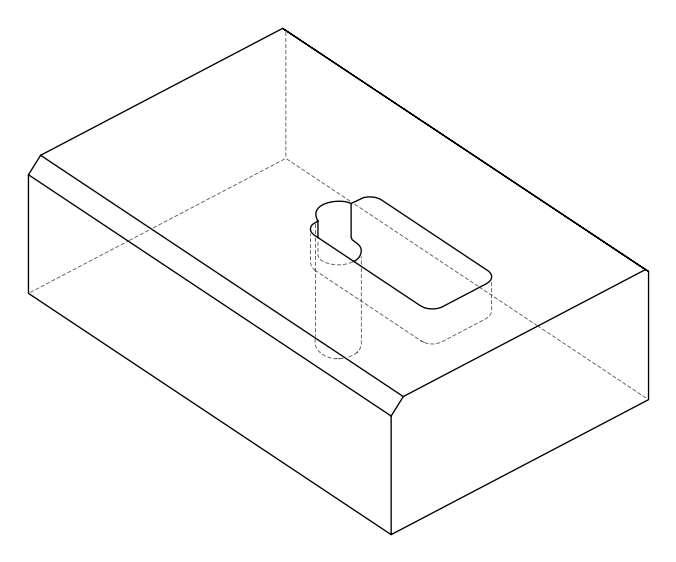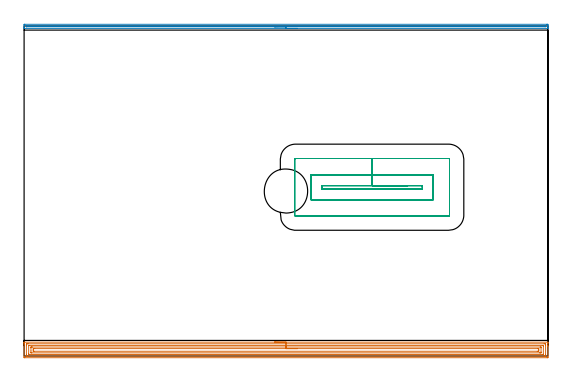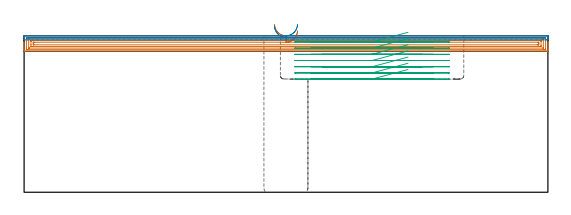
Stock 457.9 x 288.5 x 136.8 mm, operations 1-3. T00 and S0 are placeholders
(PLAN: 4 operations, 1 tool changes, 52.1 min)
(1 AREA_MILL | FG_CHAMFER_SURFACE | UGT0205_001 | 18.6 min | 42379 mm3)
(2 AREA_MILL_1 | FG_CHAMFER_SURFACE_1 | UGT0205_001 | 7.48 min | 2973 mm3)
(3 MILL_RECTANGULAR_POCKET | POCKET_RECTANGULAR_STRAIGHT | NXT0201_007 | Follow Part, ap 6.25, ae 75% | 12.61 min | 450946 mm3)
(4 MILL_THROUGH_HOLE_FROM_SOLID_MATERIAL | STEP1HOLE | NXT0201_007 | Circular | 13.42 min | 129665 mm3)
(TOOL UGT0205_001 | Chamfer Mill 20 x 3 x 45 deg. | D20 FL50 Z2)
(TOOL NXT0201_007 | ENDMILL 25mm [R216.25-25050GCK54P 1620] | D25 R3 FL54 Z5)
(OP 1 AREA_MILL)
G17 G21 G94 G90
T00 M6
G54
G17 G0 G90 X218.95 Y12.1 S1061 M3
G43 Z146.8 H0
G94 G1 X218.988 Z145.928 F250.
X219.102 Z145.063
X219.291 Z144.212
X219.553 Z143.38
X219.887 Z142.574
X220.29 Z141.8
X220.758 Z141.064
X221.29 Z140.372
X221.879 Z139.729
X222.522 Z139.139
X223.214 Z138.608
X223.95 Z138.14
X224.724 Z137.737
X225.53 Z137.403
X226.362 Z137.141
X227.214 Z136.952
X228.078 Z136.838
X228.95 Z136.8
X457.725
X457.89 Y12.097 Z136.788
X457.893 Y12.053 Z136.744
X457.9 Y11.652 Z136.352
Y11.338 Z136.038
Y10.64 Z135.335
Y9.4 Z134.097
Y8.86 Z133.554
Y8.24 Z132.936
Y-0.31 Z124.387
X457.896 Y-0.93 Z123.768
X457.892 Y-1.492 Z123.206
X457.844 Y-1.494 Z123.204
X457.278 Y-1.5 Z123.2
X0.622
X0.056 Y-1.494 Z123.204
X0.008 Y-1.492 Z123.206
X0.004 Y-0.93 Z123.768
X0. Y-0.31 Z124.387
Y8.86 Z133.554
Y10.29 Z134.987
Y10.64 Z135.335
Y11.338 Z136.038
Y11.652 Z136.352
X0.007 Y12.053 Z136.744
X0.01 Y12.097 Z136.788
X0.175 Y12.1 Z136.8
X228.95
Y10.686 Z135.386
X454.597
X455.447 Y10.683 Z135.383
X455.49 Y10.68 Z135.38
X455.89 Y10.64 Z135.34
X455.897 Y10.235 Z134.935
X455.899 Y9.75 Z134.45
X455.9 Y9.342 Z134.042
X455.899 Y0.85 Z125.55
X455.898 Y0.445 Z125.145
X455.89 Y-0.04 Z124.66
X455.531 Y-0.08 Z124.62
X455.49 Y-0.082 Z124.618
X454.643 Y-0.086 Z124.614
X454.597
X3.303
X2.453 Y-0.083 Z124.617
X2.41 Y-0.08 Z124.62
X2.01 Y-0.04 Z124.66
X2.003 Y0.365 Z125.065
X2.001 Y0.85 Z125.55
X2. Y1.258 Z125.958
X2.001 Y9.75 Z134.45
X2.002 Y10.155 Z134.855
X2.01 Y10.64 Z135.34
X2.369 Y10.68 Z135.38
X2.41 Y10.682 Z135.382
X3.257 Y10.686 Z135.386
X3.303
X228.95
Y9.271 Z133.971
X453.29
X453.703 Y9.269 Z133.969
X453.84 Y9.267 Z133.967
X453.882 Y9.265 Z133.965
X453.89 Y9.186 Z133.886
X453.895 Y9.056 Z133.756
X453.899 Y8.86 Z133.56
X453.9 Y8.664 Z133.364
X453.899 Y1.546 Z126.246
X453.89 Y1.349 Z126.049
X453.888 Y1.334 Z126.034
X453.882 Y1.332 Z126.032
X453.858 Y1.33 Z126.03
X453.807 Y1.329 Z126.029
X453.703
X4.61
X4.197 Y1.331 Z126.031
X4.06 Y1.333 Z126.033
X4.018 Y1.335 Z126.035
X4.01 Y1.414 Z126.114
X4.005 Y1.544 Z126.244
X4.001 Y1.74 Z126.44
X4. Y1.936 Z126.636
X4.001 Y9.054 Z133.754
X4.009 Y9.251 Z133.951
X4.012 Y9.266 Z133.966
X4.018 Y9.268 Z133.968
X4.042 Y9.27 Z133.97
X4.093 Y9.271 Z133.971
X4.197
X228.95
Y7.857 Z132.557
X451.136
X451.824 Y7.85 Z132.55
X451.89 Y7.838 Z132.538
X451.895 Y7.736 Z132.436
X451.898 Y7.523 Z132.223
X451.9 Y7.096 Z131.796
Y3.536 Z128.236
X451.898 Y3.083 Z127.783
X451.895 Y2.865 Z127.565
X451.89 Y2.761 Z127.461
X451.796 Y2.749 Z127.449
X451.022 Y2.743 Z127.443
X450.909
X6.764
X6.076 Y2.75 Z127.45
X6.01 Y2.762 Z127.462
X6.005 Y2.864 Z127.564
X6.002 Y3.077 Z127.777
X6. Y4.41 Z129.11
Y7.064 Z131.764
X6.002 Y7.517 Z132.217
X6.005 Y7.735 Z132.435
X6.01 Y7.839 Z132.539
X6.104 Y7.851 Z132.551
X6.878 Y7.857 Z132.557
X6.991
X228.95
Y6.443 Z131.143
X449.235 Y6.442 Z131.142
X449.878 Y6.439 Z131.139
X449.884 Y6.437 Z131.137
X449.894 Y6.423 Z131.123
X449.897 Y6.19 Z130.89
X449.9 Y5.528 Z130.228
Y5.3 Z130.
Y4.638 Z129.338
X449.897 Y4.41 Z129.11
X449.893 Y4.245 Z128.945
X449.89 Y4.168 Z128.868
X449.743 Y4.164 Z128.864
X449.487 Y4.159 Z128.859
X449.235 Y4.158 Z128.858
X448.595 Y4.157 Z128.857
X8.665
X8.022 Y4.161 Z128.861
X8.016 Y4.163 Z128.863
X8.006 Y4.177 Z128.877
X8.003 Y4.41 Z129.11
X8. Y5.072 Z129.772
Y5.3 Z130.
Y5.962 Z130.662
X8.003 Y6.19 Z130.89
X8.007 Y6.355 Z131.055
X8.01 Y6.432 Z131.132
X8.157 Y6.436 Z131.136
X8.413 Y6.441 Z131.141
X8.665 Y6.442 Z131.142
X9.305 Y6.443 Z131.143
X228.95
X229.822 Z131.181
X230.686 Z131.295
X231.538 Z131.484
X232.37 Z131.746
X233.176 Z132.08
X233.95 Z132.483
X234.686 Z132.952
X235.378 Z133.483
X236.021 Z134.072
X236.61 Z134.715
X237.142 Z135.407
X237.61 Z136.143
X238.013 Z136.917
X238.347 Z137.723
X238.609 Z138.555
X238.798 Z139.407
X238.912 Z140.271
X238.95 Z141.143
G0 Z146.8
M5
M2
(OP 2 AREA_MILL_1)
G17 G21 G94 G90
T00 M6
G54
G17 G0 G90 X238.95 Y286.4 S1061 M3
G43 Z146.8 H0
G94 G1 X238.912 Z145.928 F250.
X238.798 Z145.063
X238.609 Z144.212
X238.347 Z143.38
X238.013 Z142.574
X237.61 Z141.8
X237.142 Z141.064
X236.61 Z140.372
X236.021 Z139.729
X235.378 Z139.139
X234.686 Z138.608
X233.95 Z138.14
X233.176 Z137.737
X232.37 Z137.403
X231.538 Z137.141
X230.686 Z136.952
X229.822 Z136.838
X228.95 Z136.8
X0.175
X0.007 Y286.403 Z136.788
X0. Y286.413 Z136.777
Y286.773 Z136.427
Y287.065 Z136.134
Y287.758 Z135.437
Y288.988 Z134.209
X0.004 Y289.525 Z133.67
X0.009 Y289.991 Z133.205
X0.147 Y289.994 Z133.202
X0.622 Y290. Z133.2
X456.797
X457.278 Y289.999 Z133.201
X457.753 Y289.994 Z133.202
X457.891 Y289.991 Z133.205
X457.9 Y289.525 Z133.67
Y288.988 Z134.209
Y288.642 Z134.555
Y288.105 Z135.091
Y287.758 Z135.437
Y287.065 Z136.135
Y286.773 Z136.426
Y286.413 Z136.777
X457.893 Y286.403 Z136.788
X457.726 Y286.4 Z136.8
X457.725
X228.95
Y287.814 Z135.386
X2.409 Y287.815 Z135.385
X2.352
X2.024 Y287.821 Z135.379
X2.01 Y287.928 Z135.272
X2.004 Y288.159 Z135.041
X2.01 Y288.527 Z134.673
X2.016 Y288.58 Z134.62
X2.033 Y288.582 Z134.618
X2.083 Y288.584 Z134.616
X2.185 Y288.585 Z134.615
X2.39 Y288.586 Z134.614
X455.548 Y288.585 Z134.615
X455.876 Y288.579 Z134.621
X455.89 Y288.472 Z134.728
X455.895 Y288.241 Z134.959
X455.89 Y287.998 Z135.202
X455.872 Y287.821 Z135.379
X455.378 Y287.814 Z135.386
X228.95
X228.078 Z135.424
X227.214 Z135.538
X226.362 Z135.727
X225.53 Z135.989
X224.724 Z136.323
X223.95 Z136.726
X223.214 Z137.194
X222.522 Z137.725
X221.879 Z138.315
X221.29 Z138.958
X220.758 Z139.65
X220.29 Z140.386
X219.887 Z141.16
X219.553 Z141.966
X219.291 Z142.798
X219.102 Z143.649
X218.988 Z144.514
X218.95 Z145.386
G0 Z146.8
M5
M2
(OP 3 MILL_RECTANGULAR_POCKET)
G17 G21 G94 G90
T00 M6
G54
G17 G0 G90 X335.602 Y148.95 S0 M3
G43 Z146.8 H1
Z139.8
G94 G1 X304.2 Z131.386 F250.
X260.25 F500.
Y146.15
X348.15
Y148.95
X304.2
Y158.45
X250.75
Y136.65
X357.65
Y158.45
X304.2
Y172.7
X237.3
G3 X236.5 Y171.9 R0.8
G1 Y123.2
G3 X237.3 Y122.4 R0.8
G1 X371.1
G3 X371.9 Y123.2 R0.8
G1 Y171.9
G3 X371.1 Y172.7 R0.8
G1 X304.2
X303.2
G0 X335.602 Y148.95 Z134.386
G1 X304.2 Z125.971 F250.
X260.25 F500.
Y146.15
X348.15
Y148.95
X304.2
Y158.45
X250.75
Y136.65
X357.65
Y158.45
X304.2
Y172.7
X237.3
G3 X236.5 Y171.9 R0.8
G1 Y123.2
G3 X237.3 Y122.4 R0.8
G1 X371.1
G3 X371.9 Y123.2 R0.8
G1 Y171.9
G3 X371.1 Y172.7 R0.8
G1 X304.2
X303.2
G0 X335.602 Y148.95 Z128.971
G1 X304.2 Z120.557 F250.
X260.25 F500.
Y146.15
X348.15
Y148.95
X304.2
Y158.45
X250.75
Y136.65
X357.65
Y158.45
X304.2
Y172.7
X237.3
G3 X236.5 Y171.9 R0.8
G1 Y123.2
G3 X237.3 Y122.4 R0.8
G1 X371.1
G3 X371.9 Y123.2 R0.8
G1 Y171.9
G3 X371.1 Y172.7 R0.8
G1 X304.2
X303.2
G0 X335.602 Y148.95 Z123.557
G1 X304.2 Z115.143 F250.
X260.25 F500.
Y146.15
X348.15
Y148.95
X304.2
Y158.45
X250.75
Y136.65
X357.65
Y158.45
X304.2
Y172.7
X237.3
G3 X236.5 Y171.9 R0.8
G1 Y123.2
G3 X237.3 Y122.4 R0.8
G1 X371.1
G3 X371.9 Y123.2 R0.8
G1 Y171.9
G3 X371.1 Y172.7 R0.8
G1 X304.2
X303.2
G0 X335.602 Y148.95 Z118.143
G1 X304.2 Z109.729 F250.
X260.25 F500.
Y146.15
X348.15
Y148.95
X304.2
Y158.45
X250.75
Y136.65
X357.65
Y158.45
X304.2
Y172.7
X237.3
G3 X236.5 Y171.9 R0.8
G1 Y123.2
G3 X237.3 Y122.4 R0.8
G1 X371.1
G3 X371.9 Y123.2 R0.8
G1 Y171.9
G3 X371.1 Y172.7 R0.8
G1 X304.2
X303.2
G0 X335.602 Y148.95 Z112.729
G1 X304.2 Z104.314 F250.
X260.25 F500.
Y146.15
X348.15
Y148.95
X304.2
Y158.45
X250.75
Y136.65
X357.65
Y158.45
X304.2
Y172.7
X237.3
G3 X236.5 Y171.9 R0.8
G1 Y123.2
G3 X237.3 Y122.4 R0.8
G1 X371.1
G3 X371.9 Y123.2 R0.8
G1 Y171.9
G3 X371.1 Y172.7 R0.8
G1 X304.2
X303.2
G0 X335.602 Y148.95 Z107.314
G1 X304.2 Z98.9 F250.
X260.25 F500.
Y146.15
X348.15
Y148.95
X304.2
Y158.45
X250.75
Y136.65
X357.65
Y158.45
X304.2
Y172.7
X237.3
G3 X236.5 Y171.9 R0.8
G1 Y123.2
G3 X237.3 Y122.4 R0.8
G1 X371.1
G3 X371.9 Y123.2 R0.8
G1 Y171.9
G3 X371.1 Y172.7 R0.8
G1 X304.2
X303.2
G0 Z146.8
M5
M2
